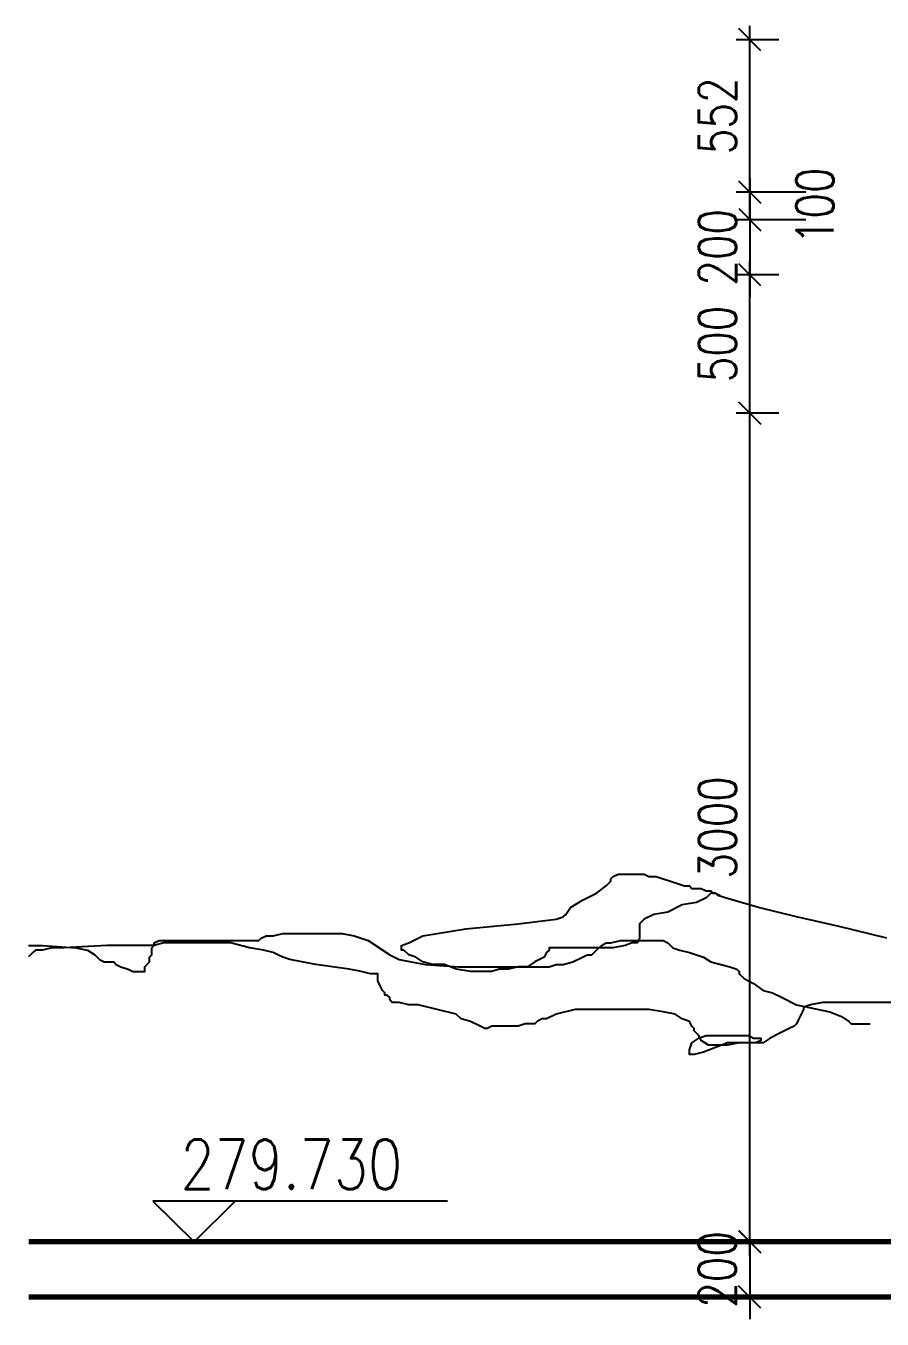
# Model space of a CAD drawing. Extents: x 249174 to 363784, y -3149 to 82603.
# Drawn here: x 323763 to 326861, y 53686 to 58368 of the extents above; entities that cross this region are included whole.
import ezdxf

# ---------------------------------------------------------------- set-up
doc = ezdxf.new("R2010")
doc.units = 0
doc.header["$LTSCALE"] = 1000
doc.header["$MEASUREMENT"] = 0
doc.layers.get('0').update_dxf_attribs({"linetype": 'CONTINUOUS'})
doc.layers.get('DEFPOINTS').update_dxf_attribs({"color": 6, "linetype": 'CONTINUOUS'})
for name, color, linetype in [('111', 4, 'CONTINUOUS'), ('LAYER7', 8, 'CONTINUOUS'), ('PUB_DIM', 84, 'CONTINUOUS'), ('WALL', 255, 'CONTINUOUS')]:
    doc.layers.add(name, color=color, linetype=linetype)
doc.styles.add('DIM_FONT', font='SIMPLEX', dxfattribs={"width": 0.8})
doc.dimstyles.new('DIMN', dxfattribs={"dimtxt": 300, "dimasz": 1, "dimexe": 250, "dimexo": 300, "dimgap": 150, "dimtad": 1, "dimdec": 0, "dimzin": 0, "dimtxsty": 'DIM_FONT', "dimblk": '_DIMX', "dimblk1": '_DIMX', "dimblk2": '_DIMX', "dimcen": 100, "dimdle": 250, "dimclrd": 3, "dimclre": 3, "dimclrt": 7, "dimazin": 3, "dimtfac": 1, "dimtdec": 0, "dimtix": 1, "dimtmove": 0, "dimatfit": 3, "dimtolj": 1, "dimtzin": 0})

# ---------------------------------------------------------------- blocks, each defined once
blk = doc.blocks.new('_OBLIQUE')
at = {"color": 0, "linetype": 'BYBLOCK'}
blk.add_line((-0.5, -0.5), (0.5, 0.5), dxfattribs=at)
blk = doc.blocks.new('*D350')
at = {"color": 3, "linetype": 'BYBLOCK'}
for p, q in [((324963, -131293.2), (324963, -131213.2)), ((325672.8, -131293.2), (324863, -131293.2)), ((324963, -131293.2), (324963, -131493.5)), ((325672.8, -131493.5), (324863, -131493.5)), ((324963, -131493.5), (324963, -131573.5))]:
    blk.add_line(p, q, dxfattribs=at)
at = {"layer": 'DEFPOINTS', "color": 0, "linetype": 'BYBLOCK'}
for p in [(325772.8, -131293.2), (324963, -131493.5), (325772.8, -131493.5)]:
    blk.add_point(p, dxfattribs=at)
at = {"color": 3, "linetype": 'BYBLOCK', "xscale": 80, "yscale": 80, "zscale": 80}
for p, rotation in [((324963, -131293.2), 270), ((324963, -131493.5), 90)]:
    blk.add_blockref('_OBLIQUE', p, dxfattribs=dict(at, rotation=rotation))
at = {"color": 7, "linetype": 'BYBLOCK', "insert": (324845.5, -131393.4), "char_height": 135, "attachment_point": 5, "rotation": 90, "style": 'DIM_FONT'}
blk.add_mtext('\\A1;200', dxfattribs=at)
blk = doc.blocks.new('_DIMX')
blk.add_line((-150, 0), (150, 0))
at = {"const_width": 50}
blk.add_lwpolyline([(-70, -70), (70, 70)], dxfattribs=at)
blk = doc.blocks.new('*D336')
at = {"color": 3, "linetype": 'BYBLOCK'}
for p, q in [((324963.9, -128343.2), (324963.9, -127743.2)), ((325068.3, -127793.2), (324913.9, -127793.2)), ((325068.3, -128293.2), (324913.9, -128293.2))]:
    blk.add_line(p, q, dxfattribs=at)
at = {"layer": 'DEFPOINTS', "color": 0, "linetype": 'BYBLOCK'}
for p in [(324963.9, -127793.2), (325168.3, -127793.2), (325168.3, -128293.2)]:
    blk.add_point(p, dxfattribs=at)
at = {"color": 3, "linetype": 'BYBLOCK', "xscale": 80, "yscale": 80, "zscale": 80}
for p, rotation in [((324963.9, -127793.2), 90), ((324963.9, -128293.2), 270)]:
    blk.add_blockref('_OBLIQUE', p, dxfattribs=dict(at, rotation=rotation))
at = {"color": 7, "linetype": 'BYBLOCK', "insert": (324846.4, -128043.2), "char_height": 135, "attachment_point": 5, "rotation": 90, "style": 'DIM_FONT'}
blk.add_mtext('\\A1;500', dxfattribs=at)
blk = doc.blocks.new('*D337')
at = {"color": 3, "linetype": 'BYBLOCK'}
for p, q in [((324963.9, -131343.2), (324963.9, -128243.2)), ((325068.3, -128293.2), (324913.9, -128293.2)), ((325472.8, -131293.2), (324913.9, -131293.2))]:
    blk.add_line(p, q, dxfattribs=at)
at = {"layer": 'DEFPOINTS', "color": 0, "linetype": 'BYBLOCK'}
for p in [(324963.9, -128293.2), (325168.3, -128293.2), (325572.8, -131293.2)]:
    blk.add_point(p, dxfattribs=at)
at = {"color": 3, "linetype": 'BYBLOCK', "xscale": 80, "yscale": 80, "zscale": 80}
for p, rotation in [((324963.9, -128293.2), 90), ((324963.9, -131293.2), 270)]:
    blk.add_blockref('_OBLIQUE', p, dxfattribs=dict(at, rotation=rotation))
at = {"color": 7, "linetype": 'BYBLOCK', "insert": (324846.4, -129793.2), "char_height": 135, "attachment_point": 5, "rotation": 90, "style": 'DIM_FONT'}
blk.add_mtext('\\A1;3000', dxfattribs=at)
blk = doc.blocks.new('*D335')
at = {"color": 3, "linetype": 'BYBLOCK'}
for p, q in [((324963.9, -127443.2), (324963.9, -127593.2)), ((325166.4, -127493.2), (324913.9, -127493.2)), ((325166.4, -127593.2), (324913.9, -127593.2))]:
    blk.add_line(p, q, dxfattribs=at)
at = {"layer": 'DEFPOINTS', "color": 0, "linetype": 'BYBLOCK'}
for p in [(325266.4, -127493.2), (324963.9, -127593.2), (325266.4, -127593.2)]:
    blk.add_point(p, dxfattribs=at)
at = {"color": 3, "linetype": 'BYBLOCK', "xscale": 80, "yscale": 80, "zscale": 80}
for p, rotation in [((324963.9, -127493.2), 90), ((324963.9, -127593.2), 270)]:
    blk.add_blockref('_OBLIQUE', p, dxfattribs=dict(at, rotation=rotation))
at = {"color": 7, "linetype": 'BYBLOCK', "insert": (325198.9, -127543.2), "char_height": 135, "attachment_point": 5, "rotation": 90, "style": 'DIM_FONT'}
blk.add_mtext('\\A1;100', dxfattribs=at)
blk = doc.blocks.new('*D345')
at = {"color": 3, "linetype": 'BYBLOCK'}
for p, q in [((324963.9, -127593.2), (324963.9, -127513.2)), ((325166.4, -127593.2), (324913.9, -127593.2)), ((324963.9, -127593.2), (324963.9, -127793.2)), ((325068.3, -127793.2), (324913.9, -127793.2)), ((324963.9, -127793.2), (324963.9, -127873.2))]:
    blk.add_line(p, q, dxfattribs=at)
at = {"layer": 'DEFPOINTS', "color": 0, "linetype": 'BYBLOCK'}
for p in [(325266.4, -127593.2), (324963.9, -127793.2), (325168.3, -127793.2)]:
    blk.add_point(p, dxfattribs=at)
at = {"color": 3, "linetype": 'BYBLOCK', "xscale": 80, "yscale": 80, "zscale": 80}
for p, rotation in [((324963.9, -127593.2), 270), ((324963.9, -127793.2), 90)]:
    blk.add_blockref('_OBLIQUE', p, dxfattribs=dict(at, rotation=rotation))
at = {"color": 7, "linetype": 'BYBLOCK', "insert": (324846.4, -127693.2), "char_height": 135, "attachment_point": 5, "rotation": 90, "style": 'DIM_FONT'}
blk.add_mtext('\\A1;200', dxfattribs=at)
blk = doc.blocks.new('*D334')
at = {"color": 3, "linetype": 'BYBLOCK'}
for p, q in [((324963.9, -127543.2), (324963.9, -126891.5)), ((325068.3, -126941.5), (324913.9, -126941.5)), ((325166.4, -127493.2), (324913.9, -127493.2))]:
    blk.add_line(p, q, dxfattribs=at)
at = {"layer": 'DEFPOINTS', "color": 0, "linetype": 'BYBLOCK'}
for p in [(324963.9, -126941.5), (325168.3, -126941.5), (325266.4, -127493.2)]:
    blk.add_point(p, dxfattribs=at)
at = {"color": 3, "linetype": 'BYBLOCK', "xscale": 80, "yscale": 80, "zscale": 80}
for p, rotation in [((324963.9, -126941.5), 90), ((324963.9, -127493.2), 270)]:
    blk.add_blockref('_OBLIQUE', p, dxfattribs=dict(at, rotation=rotation))
at = {"color": 7, "linetype": 'BYBLOCK', "insert": (324846.4, -127217.4), "char_height": 135, "attachment_point": 5, "rotation": 90, "style": 'DIM_FONT'}
blk.add_mtext('\\A1;552', dxfattribs=at)

msp = doc.modelspace()

# ---------------------------------------------------------------- linework, layer by layer
at = {"layer": '111', "linetype": 'BYBLOCK'}
for p, q in [((324222.5, 54113.5), (324371.5, 53966.7)), ((325289, 54113.5), (324222.5, 54113.5)), ((324371.5, 53966.7), (324520.6, 54113.5))]:
    msp.add_line(p, q, dxfattribs=at)
at = {"layer": 'LAYER7', "linetype": 'BYBLOCK'}
for points in [[(326877.8, 55065.4), (326705.7, 55108.4), (326550.8, 55142.8), (326413.1, 55177.2), (326292.6, 55211.6), (326266.8, 55220.2), (326258.2, 55228.8), (326241, 55228.8), (326223.8, 55211.6), (326189.4, 55194.4), (326137.7, 55185.8), (326086.1, 55160), (326034.5, 55151.4), (326000, 55134.2), (325982.8, 55117), (325982.8, 55065.4), (325974.2, 55048.2), (325957, 55048.2), (325931.2, 55039.6), (325888.2, 55031), (325655.8, 55031), (325655.8, 55022.4), (325647.2, 55013.8), (325638.6, 54996.6), (325621.4, 54988), (325604.2, 54979.4), (325578.4, 54962.2), (325544, 54962.2), (325509.5, 54953.6), (325475.1, 54953.6), (325449.3, 54945), (325371.8, 54945), (325320.2, 54953.6), (325277.2, 54970.8), (325234.2, 54970.8), (325199.7, 54979.4), (325173.9, 54996.6), (325148.1, 55005.2), (325130.9, 55022.4), (325122.3, 55022.4), (325122.3, 55039.6), (325148.1, 55048.2), (325199.7, 55074), (325354.6, 55099.8), (325544, 55117), (325681.6, 55134.2), (325707.5, 55142.8), (325716.1, 55151.4), (325733.3, 55177.2), (325776.3, 55203), (325827.9, 55228.8), (325862.3, 55254.6), (325879.6, 55271.8), (325879.6, 55280.4), (325888.2, 55289), (325905.4, 55297.6), (326000, 55297.6), (326017.2, 55289), (326043.1, 55289), (326120.5, 55263.2), (326146.3, 55254.6), (326163.5, 55254.6), (326172.1, 55246), (326206.6, 55246), (326223.8, 55237.4), (326241, 55237.4), (326249.6, 55228.8), (326258.2, 55228.8), (326275.4, 55220.2)], [(323772.9, 55039.6), (323822.9, 55039.6), (323943.4, 55031), (323986.4, 55022.4), (324012.2, 55005.2), (324020.8, 54996.6), (324029.4, 54988), (324046.6, 54979.4), (324081.1, 54979.4), (324089.7, 54970.8), (324106.9, 54962.2), (324132.7, 54953.6), (324149.9, 54945), (324192.9, 54945), (324192.9, 54962.2), (324210.1, 54979.4), (324210.1, 54996.6), (324218.7, 55005.2), (324218.7, 55031), (324227.3, 55039.6), (324227.3, 55048.2), (324244.6, 55056.8), (324606, 55056.8), (324614.6, 55065.4), (324631.8, 55074), (324657.6, 55074), (324692, 55082.6), (324907.2, 55082.6), (324950.2, 55074), (324976, 55065.4), (325001.8, 55056.8), (325079.3, 55005.2), (325113.7, 54988), (325156.7, 54979.4), (325208.3, 54970.8), (325328.8, 54962.2), (325655.8, 54962.2), (325681.6, 54970.8), (325707.5, 54970.8), (325741.9, 54979.4), (325776.3, 54996.6), (325793.5, 55005.2), (325810.7, 55005.2), (325827.9, 55022.4), (325845.1, 55039.6), (325862.3, 55048.2), (325879.6, 55048.2), (325914, 55056.8), (326068.9, 55056.8), (326086.1, 55048.2), (326103.3, 55031), (326129.1, 55022.4), (326163.5, 55013.8), (326189.4, 55005.2), (326215.2, 54996.6), (326241, 54979.4), (326309.8, 54962.2), (326335.6, 54953.6), (326344.2, 54945), (326344.2, 54936.4), (326361.5, 54919.2), (326395.9, 54902), (326430.3, 54876.2), (326464.7, 54867.6), (326499.1, 54850.4), (326550.8, 54824.6), (326671.2, 54798.8), (326714.3, 54781.6), (326740.1, 54764.4), (326748.7, 54755.8), (326817.5, 54755.8)], [(326963.8, 54833.2), (326645.4, 54833.2), (326602.4, 54824.6), (326576.6, 54816), (326576.6, 54807.4), (326568, 54790.2), (326559.4, 54773), (326550.8, 54755.8), (326542.2, 54747.2), (326525, 54738.6), (326507.7, 54730), (326490.5, 54721.4), (326456.1, 54704.2), (326430.3, 54687), (326301.2, 54687), (326258.2, 54669.8), (326215.2, 54652.6), (326180.7, 54644), (326163.5, 54644), (326163.5, 54661.2), (326172.1, 54687), (326198, 54704.2), (326223.8, 54712.8), (326378.7, 54712.8), (326395.9, 54704.2), (326421.7, 54704.2), (326421.7, 54695.6), (326404.5, 54687), (326344.2, 54687), (326301.2, 54678.4), (326232.4, 54678.4), (326206.6, 54695.6), (326198, 54712.8), (326189.4, 54721.4), (326180.7, 54730), (326180.7, 54738.6), (326172.1, 54747.2), (326163.5, 54764.4), (326137.7, 54773), (326111.9, 54790.2), (326068.9, 54798.8), (326017.2, 54807.4), (325750.5, 54807.4), (325681.6, 54790.2), (325647.2, 54773), (325630, 54773), (325612.8, 54764.4), (325604.2, 54755.8), (325569.8, 54755.8), (325544, 54747.2), (325449.3, 54747.2), (325432.1, 54738.6), (325423.5, 54738.6), (325406.3, 54747.2), (325371.8, 54764.4), (325337.4, 54773), (325320.2, 54790.2), (325182.5, 54824.6), (325148.1, 54824.6), (325113.7, 54833.2), (325087.9, 54833.2), (325079.3, 54841.8), (325079.3, 54850.4), (325070.7, 54859), (325062.1, 54859), (325062.1, 54867.6), (325053.5, 54876.2), (325044.8, 54893.4), (325036.2, 54910.6), (325036.2, 54936.4), (325010.4, 54936.4), (324976, 54945), (324933, 54953.6), (324812.5, 54970.8), (324760.9, 54979.4), (324717.8, 54988), (324692, 54996.6), (324674.8, 55005.2), (324657.6, 55013.8), (324623.2, 55022.4), (324571.6, 55031), (324502.7, 55048.2), (324261.8, 55048.2), (324227.3, 55039.6), (324055.2, 55039.6), (323900.3, 55031), (323857.3, 55031), (323822.9, 55022.4), (323797.1, 55022.4), (323788.5, 55013.8), (323772.9, 54998.2)]]:
    msp.add_lwpolyline(points, dxfattribs=at)
at = {"layer": 'WALL', "linetype": 'BYBLOCK', "const_width": 20}
for points in [[(323772.9, 53966.7), (339085.2, 53966.7)], [(323772.9, 53766.4), (339084.3, 53766.4)]]:
    msp.add_lwpolyline(points, dxfattribs=at)

# ---------------------------------------------------------------- texts
at = {"layer": '111', "linetype": 'BYBLOCK', "style": 'DIM_FONT', "width": 0.8}
msp.add_text('279.730', height=180, dxfattribs=at).set_placement((324322.2, 54157.2))

# ---------------------------------------------------------------- dimensions: what is measured, and where the dimension line sits
at = {"layer": 'PUB_DIM', "linetype": 'BYBLOCK'}
for base, p1, p2, override, picture, middle in [((326382.7, 58318.4), (326685.2, 57766.7), (326587.1, 58318.4), {"dimtxt": 135, "dimasz": 80, "dimexe": 50, "dimexo": 100, "dimgap": 50, "dimblk1": 'OBLIQUE', "dimblk2": 'OBLIQUE', "dimsah": 1, "dimdle": 50}, '*D334', (326265.2, 58042.6)), ((326382.7, 57466.7), (326685.2, 57666.7), (326587.1, 57466.7), {"dimtxt": 135, "dimasz": 80, "dimexe": 50, "dimexo": 100, "dimgap": 50, "dimblk1": 'OBLIQUE', "dimblk2": 'OBLIQUE', "dimsah": 1, "dimdle": 50}, '*D345', (326265.2, 57566.7)), ((326382.7, 57466.7), (326587.1, 56966.7), (326587.1, 57466.7), {"dimtxt": 135, "dimasz": 80, "dimexe": 50, "dimexo": 100, "dimgap": 50, "dimblk1": 'OBLIQUE', "dimblk2": 'OBLIQUE', "dimsah": 1, "dimdle": 50}, '*D336', (326265.2, 57216.7)), ((326382.7, 56966.7), (326991.6, 53966.7), (326587.1, 56966.7), {"dimtxt": 135, "dimasz": 80, "dimexe": 50, "dimexo": 100, "dimgap": 50, "dimblk1": 'OBLIQUE', "dimblk2": 'OBLIQUE', "dimsah": 1, "dimdle": 50}, '*D337', (326265.2, 55466.7)), ((326381.8, 53766.4), (327191.6, 53966.7), (327191.6, 53766.4), {"dimtxt": 135, "dimasz": 80, "dimexe": 100, "dimexo": 100, "dimgap": 50, "dimblk1": 'OBLIQUE', "dimblk2": 'OBLIQUE', "dimsah": 1, "dimdle": 100}, '*D350', (326264.3, 53866.6))]:
    dim = msp.add_linear_dim(base=base, p1=p1, p2=p2, angle=90, dimstyle='DIMN', override=override, dxfattribs=at)
    dim.commit()
    dim.dimension.update_dxf_attribs({"geometry": picture, "text_midpoint": middle, "insert": (1418.8, 185259.9)})
dim = msp.add_linear_dim(base=(326382.7, 57666.7), p1=(326685.2, 57766.7), p2=(326685.2, 57666.7), angle=90, dimstyle='DIMN', override={"dimtxt": 135, "dimasz": 80, "dimexe": 50, "dimexo": 100, "dimgap": 50, "dimblk1": 'OBLIQUE', "dimblk2": 'OBLIQUE', "dimsah": 1, "dimdle": 50}, dxfattribs=at)
dim.commit()
dim.dimension.update_dxf_attribs({"geometry": '*D335', "text_midpoint": (326617.7, 57716.7), "dimtype": 128, "insert": (1418.8, 185259.9)})

doc.saveas('drawing.dxf')
